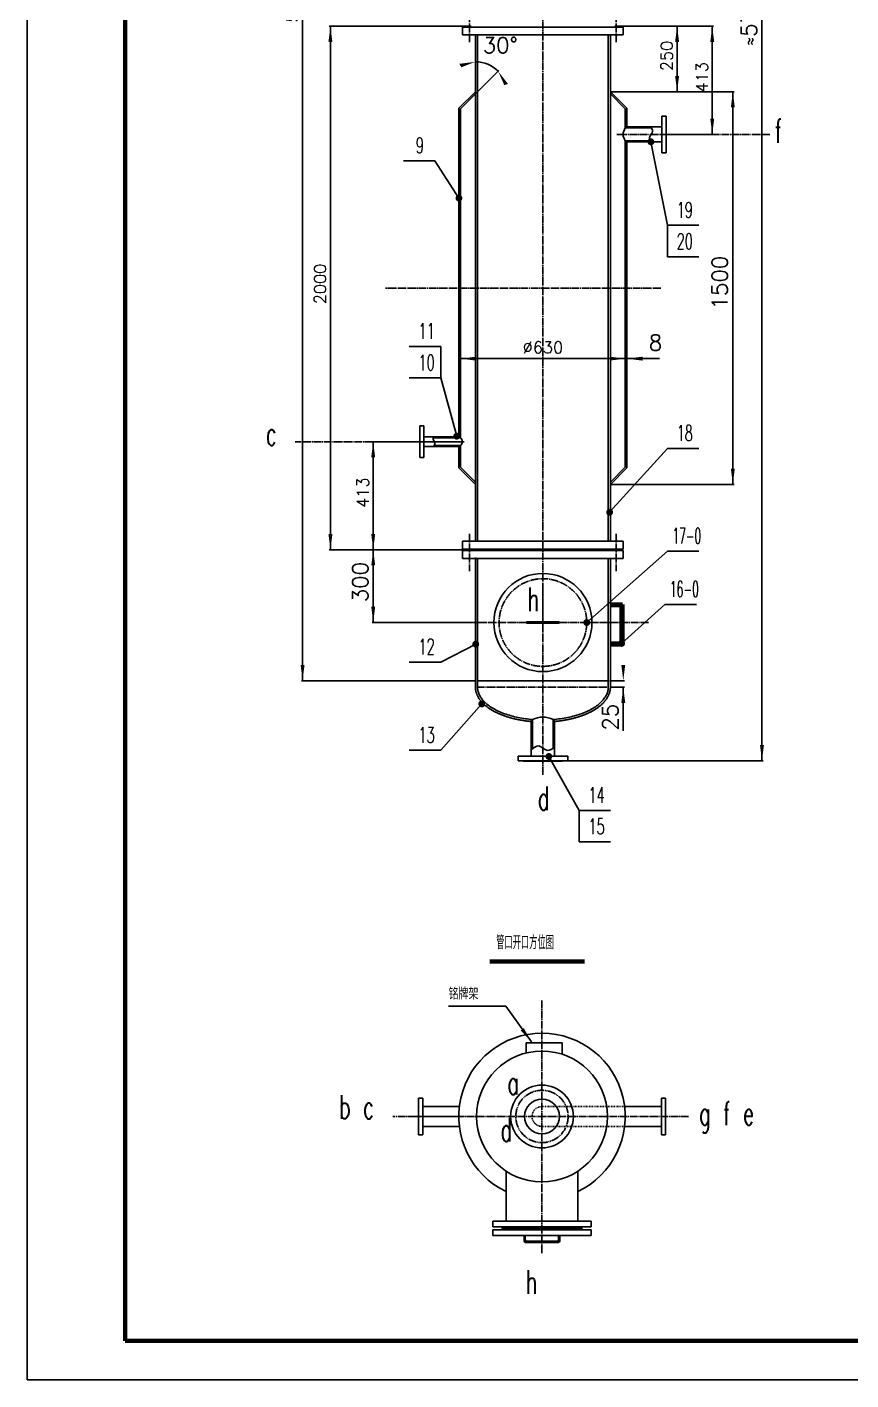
# Model space of a CAD drawing. Header units: millimetres. Extents: x -3150 to 3150, y -4455 to 4455.
# Drawn here: x -3150 to 0, y -4455 to 714 of the extents above; entities that cross this region are included whole.
import ezdxf

# ---------------------------------------------------------------- set-up
doc = ezdxf.new("R2010")
doc.units = ezdxf.units.MM
for name, pattern in [('EB_DASH', [6, 3, -3]), ('EB_DASHDOT', [39, 30, -3, 3, -3]), ('EB_DASHDOTDOT', [45, 30, -3, 3, -3, 3, -3])]:
    doc.linetypes.add(name, pattern=pattern)
for name, color, linetype, lineweight in [('CAXAEB0', 7, 'Continuous', 70), ('CAXA中心线层', 1, 'EB_DASHDOT', 25), ('CAXA尺寸线层', 3, 'Continuous', 25), ('CAXA粗实线层', 7, 'Continuous', 70), ('CAXA细实线层', 7, 'Continuous', 25), ('CAXA虚线层', 6, 'EB_DASH', 25)]:
    doc.layers.add(name, color=color, linetype=linetype, lineweight=lineweight)
doc.styles.add('113', font='txt', dxfattribs={"width": 0.5, "bigfont": 'gbcbig.shx'})
doc.styles.add('PDJCAD', font='txt', dxfattribs={"width": 0.6, "bigfont": 'gbcbig.shx'})
doc.styles.get("Standard").update_dxf_attribs({"font": 'txt', "bigfont": 'gbcbig.shx'})
doc.styles.add('标准', font='txt', dxfattribs={"width": 0.6, "bigfont": 'gbcbig.shx'})
doc.dimstyles.new('1：20', dxfattribs={"dimscale": 300, "dimtxt": 0.2, "dimasz": 0.2, "dimexe": 0.015, "dimexo": 0.015, "dimgap": 0.03, "dimtad": 1, "dimdec": 0, "dimdsep": 46, "dimtxsty": 'Standard', "dimcen": 0, "dimclrd": 4, "dimclre": 4, "dimclrt": 6, "dimazin": 2, "dimtfac": 1, "dimtdec": 3, "dimtmove": 0, "dimatfit": 3, "dimfxl": 0, "dimtolj": 1, "dimtzin": 0, "dimarcsym": 0})

# ---------------------------------------------------------------- blocks, each defined once
blk = doc.blocks.new('*CAXBLOCK59')
at = {"layer": 'CAXA尺寸线层', "linetype": 'Continuous', "lineweight": 25}
for points in [[(-1492.8, -553.2), (-1432.8, -560.7), (-1432.8, -545.7)], [(-862.8, -553.2), (-922.8, -560.7), (-922.8, -545.7)]]:
    blk.add_hatch(color=4, dxfattribs=at).paths.add_polyline_path(points, flags=0)
at = {"layer": 'CAXA尺寸线层', "color": 4, "linetype": 'Continuous', "lineweight": 25}
for p, q in [((-1492.8, -288), (-1492.8, -557.7)), ((-862.8, -288), (-862.8, -557.7)), ((-1492.8, -553.2), (-862.8, -553.2))]:
    blk.add_line(p, q, dxfattribs=at)
at = {"layer": 'CAXA尺寸线层', "color": 6, "linetype": 'Continuous', "lineweight": 25, "insert": (-1254.9, -487.7), "char_height": 45, "attachment_point": 1}
blk.add_mtext('{%%C}630', dxfattribs=at)
blk = doc.blocks.new('*CAXBLOCK610')
at = {"layer": 'CAXA尺寸线层', "linetype": 'Continuous', "lineweight": 25}
for points in [[(-1990.1, 716.5), (-1997.6, 656.5), (-1982.6, 656.5)], [(-1990.1, -1283.5), (-1997.6, -1223.5), (-1982.6, -1223.5)]]:
    blk.add_hatch(color=4, dxfattribs=at).paths.add_polyline_path(points, flags=0)
at = {"layer": 'CAXA尺寸线层', "color": 4, "linetype": 'Continuous', "lineweight": 25}
for p, q in [((-1452.3, 716.5), (-1994.6, 716.5)), ((-1990.1, 716.5), (-1990.1, -1283.5)), ((-1182.3, -1283.5), (-1994.6, -1283.5))]:
    blk.add_line(p, q, dxfattribs=at)
at = {"layer": 'CAXA尺寸线层', "color": 6, "linetype": 'Continuous', "lineweight": 25, "insert": (-2052.2, -345.2), "char_height": 45, "attachment_point": 1, "rotation": 90}
blk.add_mtext('2000', dxfattribs=at)
blk = doc.blocks.new('*CAXBLOCK711')
at = {"layer": 'CAXA尺寸线层', "linetype": 'Continuous', "lineweight": 25}
for points in [[(-2096.6, 3316.5), (-2089.1, 3256.5), (-2104.1, 3256.5)], [(-2096.6, -1783.5), (-2089.1, -1723.5), (-2104.1, -1723.5)]]:
    blk.add_hatch(color=4, dxfattribs=at).paths.add_polyline_path(points, flags=0)
at = {"layer": 'CAXA尺寸线层', "color": 4, "linetype": 'Continuous', "lineweight": 25}
for p, q in [((-1432.3, 3316.5), (-2101.1, 3316.5)), ((-2096.6, -1783.5), (-2096.6, 3316.5)), ((-1432.3, -1783.5), (-2101.1, -1783.5))]:
    blk.add_line(p, q, dxfattribs=at)
at = {"layer": 'CAXA尺寸线层', "color": 6, "linetype": 'Continuous', "lineweight": 25, "insert": (-2158.7, 730.9), "char_height": 45, "attachment_point": 1, "rotation": 90}
blk.add_mtext('5100', dxfattribs=at)
blk = doc.blocks.new('*CAXBLOCK812')
at = {"layer": 'CAXA尺寸线层', "linetype": 'Continuous', "lineweight": 25}
for points in [[(-1826.5, -870.5), (-1834, -930.5), (-1819, -930.5)], [(-1826.5, -1283.5), (-1834, -1223.5), (-1819, -1223.5)]]:
    blk.add_hatch(color=4, dxfattribs=at).paths.add_polyline_path(points, flags=0)
at = {"layer": 'CAXA尺寸线层', "color": 4, "linetype": 'Continuous', "lineweight": 25}
for p, q in [((-1483, -870.5), (-1831, -870.5)), ((-1826.5, -870.5), (-1826.5, -1283.5)), ((-1452.3, -1283.5), (-1831, -1283.5))]:
    blk.add_line(p, q, dxfattribs=at)
at = {"layer": 'CAXA尺寸线层', "color": 6, "linetype": 'Continuous', "lineweight": 25, "insert": (-1888.6, -1123.2), "char_height": 45, "attachment_point": 1, "rotation": 90}
blk.add_mtext('413', dxfattribs=at)
blk = doc.blocks.new('*CAXBLOCK913')
at = {"layer": 'CAXA尺寸线层', "linetype": 'Continuous', "lineweight": 25}
for points in [[(-530.3, 716.5), (-537.8, 656.5), (-522.8, 656.5)], [(-530.3, 303.5), (-537.8, 363.5), (-522.8, 363.5)]]:
    blk.add_hatch(color=4, dxfattribs=at).paths.add_polyline_path(points, flags=0)
at = {"layer": 'CAXA尺寸线层', "color": 4, "linetype": 'Continuous', "lineweight": 25}
for p, q in [((-903.3, 716.5), (-525.8, 716.5)), ((-530.3, 716.5), (-530.3, 303.5)), ((-702.3, 303.5), (-525.8, 303.5))]:
    blk.add_line(p, q, dxfattribs=at)
at = {"layer": 'CAXA尺寸线层', "color": 6, "linetype": 'Continuous', "lineweight": 25, "insert": (-592.4, 463.8), "char_height": 45, "attachment_point": 1, "rotation": 90}
blk.add_mtext('413', dxfattribs=at)
blk = doc.blocks.new('*CAXBLOCK1014')
at = {"layer": 'CAXA尺寸线层', "linetype": 'Continuous', "lineweight": 25}
for points in [[(-664.7, 716.5), (-657.2, 656.5), (-672.2, 656.5)], [(-664.7, 466.5), (-657.2, 526.5), (-672.2, 526.5)]]:
    blk.add_hatch(color=4, dxfattribs=at).paths.add_polyline_path(points, flags=0)
at = {"layer": 'CAXA尺寸线层', "color": 4, "linetype": 'Continuous', "lineweight": 25}
for p, q in [((-903.3, 716.5), (-660.2, 716.5)), ((-664.7, 466.5), (-664.7, 716.5)), ((-915.3, 466.5), (-660.2, 466.5))]:
    blk.add_line(p, q, dxfattribs=at)
at = {"layer": 'CAXA尺寸线层', "color": 6, "linetype": 'Continuous', "lineweight": 25, "insert": (-726.8, 545.3), "char_height": 45, "attachment_point": 1, "rotation": 90}
blk.add_mtext('250', dxfattribs=at)
blk = doc.blocks.new('*CAXBLOCK1317')
at = {"layer": 'CAXA尺寸线层', "linetype": 'Continuous', "lineweight": 25}
blk.add_hatch(color=4, dxfattribs=at).paths.add_polyline_path([(-1221.9, -3163.8), (-1250.8, -3110.7), (-1263, -3119.4)], flags=0)
at = {"layer": 'CAXA尺寸线层', "color": 4, "linetype": 'Continuous', "lineweight": 25}
for p, q in [((-1320, -3027.3), (-1538.9, -3027.3)), ((-1221.9, -3163.8), (-1320, -3027.3))]:
    blk.add_line(p, q, dxfattribs=at)
at = {"layer": 'CAXA尺寸线层', "color": 6, "linetype": 'Continuous', "lineweight": 25, "insert": (-1538.9, -2956.6), "char_height": 45, "attachment_point": 1}
blk.add_mtext('铭牌架', dxfattribs=at)
blk = doc.blocks.new('*CAXBLOCK1418')
at = {"layer": 'CAXA尺寸线层'}
for points in [[(-340.2, 3620.1), (-332.7, 3560.1), (-347.7, 3560.1)], [(-340.2, -2089.5), (-332.7, -2029.5), (-347.7, -2029.5)]]:
    blk.add_hatch(color=4, dxfattribs=at).paths.add_polyline_path(points, flags=0)
at = {"layer": 'CAXA尺寸线层', "color": 4}
for p, q in [((-1173.3, 3620.1), (-335.7, 3620.1)), ((-340.2, -2089.5), (-340.2, 3620.1)), ((-1173.3, -2089.5), (-335.7, -2089.5))]:
    blk.add_line(p, q, dxfattribs=at)
at = {"layer": 'CAXA尺寸线层', "color": 6, "insert": (-420, 641.9), "char_height": 60, "attachment_point": 1, "rotation": 90}
blk.add_mtext('≈5716', dxfattribs=at)
blk = doc.blocks.new('*CAXBLOCK1519')
at = {"layer": 'CAXA尺寸线层'}
for points in [[(-1826.5, -1283.5), (-1834, -1343.5), (-1819, -1343.5)], [(-1826.5, -1561.4), (-1834, -1501.4), (-1819, -1501.4)]]:
    blk.add_hatch(color=4, dxfattribs=at).paths.add_polyline_path(points, flags=0)
at = {"layer": 'CAXA尺寸线层', "color": 4}
for p, q in [((-1452.3, -1283.5), (-1831, -1283.5)), ((-1826.5, -1283.5), (-1826.5, -1561.4)), ((-1392.5, -1561.4), (-1831, -1561.4))]:
    blk.add_line(p, q, dxfattribs=at)
at = {"layer": 'CAXA尺寸线层', "color": 6, "insert": (-1906.3, -1484.1), "char_height": 60, "attachment_point": 1, "rotation": 90}
blk.add_mtext('300', dxfattribs=at)
blk = doc.blocks.new('*CAXBLOCK1620')
at = {"layer": 'CAXA尺寸线层'}
for points in [[(-870.5, -1783.5), (-878, -1723.5), (-863, -1723.5)], [(-870.5, -1808.5), (-878, -1868.5), (-863, -1868.5)]]:
    blk.add_hatch(color=4, dxfattribs=at).paths.add_polyline_path(points, flags=0)
at = {"layer": 'CAXA尺寸线层', "color": 4}
for p, q in [((-923.3, -1783.5), (-866, -1783.5)), ((-920.3, -1808.5), (-866, -1808.5)), ((-870.5, -1808.5), (-870.5, -1974.6))]:
    blk.add_line(p, q, dxfattribs=at)
at = {"layer": 'CAXA尺寸线层', "color": 6, "insert": (-950.3, -1974.6), "char_height": 60, "attachment_point": 1, "rotation": 90}
blk.add_mtext('25', dxfattribs=at)
blk = doc.blocks.new('*CAXBLOCK1822')
at = {"layer": 'CAXA尺寸线层'}
for points in [[(-451.6, 466.5), (-459.1, 406.5), (-444.1, 406.5)], [(-451.6, -1033.5), (-459.1, -973.5), (-444.1, -973.5)]]:
    blk.add_hatch(color=4, dxfattribs=at).paths.add_polyline_path(points, flags=0)
at = {"layer": 'CAXA尺寸线层', "color": 4}
for p, q in [((-915.3, 466.5), (-447.1, 466.5)), ((-451.6, 466.5), (-451.6, -1033.5)), ((-915.3, -1033.5), (-447.1, -1033.5))]:
    blk.add_line(p, q, dxfattribs=at)
at = {"layer": 'CAXA尺寸线层', "color": 6, "insert": (-531.4, -365.7), "char_height": 60, "attachment_point": 1, "rotation": 90}
blk.add_mtext('1500', dxfattribs=at)
blk = doc.blocks.new('CAXBLOCK31', base_point=(-1711.3, 202.9))
at = {"layer": 'CAXAEB0', "linetype": 'Continuous', "lineweight": 25}
blk.add_hatch(color=0, dxfattribs=at).paths.add_polyline_path([(-1485.7, 60), (-1485.8, 62.1), (-1486.3, 64.1), (-1487.1, 66), (-1488.2, 67.8), (-1489.5, 69.3), (-1491.1, 70.7), (-1492.8, 71.7), (-1494.7, 72.5), (-1496.7, 73), (-1498.8, 73.2), (-1500.9, 73), (-1502.9, 72.5), (-1504.8, 71.7), (-1506.5, 70.7), (-1508.1, 69.3), (-1509.4, 67.8), (-1510.5, 66), (-1511.3, 64.1), (-1511.8, 62.1), (-1511.9, 60), (-1511.8, 58), (-1511.3, 56), (-1510.5, 54.1), (-1509.4, 52.3), (-1508.1, 50.8), (-1506.5, 49.4), (-1504.8, 48.4), (-1502.9, 47.6), (-1500.9, 47.1), (-1498.8, 46.9), (-1496.7, 47.1), (-1494.7, 47.6), (-1492.8, 48.4), (-1491.1, 49.4), (-1489.5, 50.8), (-1488.2, 52.3), (-1487.1, 54.1), (-1486.3, 56), (-1485.8, 58)], flags=0)
at = {"layer": 'CAXAEB0', "color": 0, "linetype": 'Continuous', "lineweight": 25}
for p, q in [((-1591.3, 202.9), (-1711.3, 202.9)), ((-1498.8, 60), (-1591.3, 202.9))]:
    blk.add_line(p, q, dxfattribs=at)
at = {"layer": 'CAXAEB0', "color": 0, "linetype": 'Continuous', "lineweight": 25, "insert": (-1663.7, 291.5), "char_height": 60, "attachment_point": 1, "style": 'PDJCAD'}
blk.add_mtext('9', dxfattribs=at)
blk = doc.blocks.new('CAXBLOCK30', base_point=(-1498.8, 60))
at = {"layer": 'CAXAEB0', "color": 0, "linetype": 'ByBlock', "lineweight": -2}
blk.add_blockref('CAXBLOCK31', (-1711.3, 202.9), dxfattribs=at)
blk = doc.blocks.new('CAXBLOCK33', base_point=(-1688.5, -626.7))
at = {"layer": 'CAXAEB0', "linetype": 'Continuous', "lineweight": 25}
blk.add_hatch(color=0, dxfattribs=at).paths.add_polyline_path([(-1494.1, -849.6), (-1494.3, -847.6), (-1494.8, -845.6), (-1495.5, -843.7), (-1496.6, -841.9), (-1498, -840.4), (-1499.5, -839), (-1501.3, -837.9), (-1503.2, -837.2), (-1505.2, -836.7), (-1507.2, -836.5), (-1509.3, -836.7), (-1511.3, -837.2), (-1513.2, -837.9), (-1514.9, -839), (-1516.5, -840.4), (-1517.9, -841.9), (-1518.9, -843.7), (-1519.7, -845.6), (-1520.2, -847.6), (-1520.4, -849.6), (-1520.2, -851.7), (-1519.7, -853.7), (-1518.9, -855.6), (-1517.9, -857.4), (-1516.5, -858.9), (-1514.9, -860.3), (-1513.2, -861.3), (-1511.3, -862.1), (-1509.3, -862.6), (-1507.2, -862.8), (-1505.2, -862.6), (-1503.2, -862.1), (-1501.3, -861.3), (-1499.5, -860.3), (-1498, -858.9), (-1496.6, -857.4), (-1495.5, -855.6), (-1494.8, -853.7), (-1494.3, -851.7)], flags=0)
at = {"layer": 'CAXAEB0', "color": 0, "linetype": 'Continuous', "lineweight": 25}
for p, q in [((-1568.5, -626.7), (-1688.5, -626.7)), ((-1507.2, -849.6), (-1568.5, -626.7))]:
    blk.add_line(p, q, dxfattribs=at)
at = {"layer": 'CAXAEB0', "color": 0, "linetype": 'Continuous', "lineweight": 25, "insert": (-1653.2, -538.1), "char_height": 60, "attachment_point": 1, "style": 'PDJCAD'}
blk.add_mtext('10', dxfattribs=at)
blk = doc.blocks.new('CAXBLOCK34', base_point=(-1688.5, -506.7))
at = {"layer": 'CAXAEB0', "color": 0, "linetype": 'Continuous', "lineweight": 25}
for p, q in [((-1568.5, -506.7), (-1688.5, -506.7)), ((-1568.5, -626.7), (-1568.5, -506.7))]:
    blk.add_line(p, q, dxfattribs=at)
at = {"layer": 'CAXAEB0', "color": 0, "linetype": 'Continuous', "lineweight": 25, "insert": (-1653.2, -418.1), "char_height": 60, "attachment_point": 1, "style": 'PDJCAD'}
blk.add_mtext('11', dxfattribs=at)
blk = doc.blocks.new('CAXBLOCK32', base_point=(-1507.2, -849.6))
at = {"layer": 'CAXAEB0', "color": 0, "linetype": 'ByBlock', "lineweight": -2}
for name, p in [('CAXBLOCK34', (-1688.5, -506.7)), ('CAXBLOCK33', (-1688.5, -626.7))]:
    blk.add_blockref(name, p, dxfattribs=at)
blk = doc.blocks.new('CAXBLOCK36', base_point=(-1688.5, -1712.6))
at = {"layer": 'CAXAEB0', "linetype": 'Continuous', "lineweight": 25}
blk.add_hatch(color=0, dxfattribs=at).paths.add_polyline_path([(-1421.4, -1644.1), (-1421.5, -1642), (-1422, -1640), (-1422.8, -1638.1), (-1423.9, -1636.4), (-1425.2, -1634.8), (-1426.8, -1633.5), (-1428.5, -1632.4), (-1430.4, -1631.6), (-1432.4, -1631.1), (-1434.5, -1631), (-1436.5, -1631.1), (-1438.5, -1631.6), (-1440.5, -1632.4), (-1442.2, -1633.5), (-1443.8, -1634.8), (-1445.1, -1636.4), (-1446.2, -1638.1), (-1447, -1640), (-1447.5, -1642), (-1447.6, -1644.1), (-1447.5, -1646.2), (-1447, -1648.2), (-1446.2, -1650.1), (-1445.1, -1651.8), (-1443.8, -1653.4), (-1442.2, -1654.7), (-1440.5, -1655.8), (-1438.5, -1656.6), (-1436.5, -1657.1), (-1434.5, -1657.2), (-1432.4, -1657.1), (-1430.4, -1656.6), (-1428.5, -1655.8), (-1426.8, -1654.7), (-1425.2, -1653.4), (-1423.9, -1651.8), (-1422.8, -1650.1), (-1422, -1648.2), (-1421.5, -1646.2)], flags=0)
at = {"layer": 'CAXAEB0', "color": 0, "linetype": 'Continuous', "lineweight": 25}
for p, q in [((-1434.5, -1644.1), (-1568.5, -1712.6)), ((-1568.5, -1712.6), (-1688.5, -1712.6))]:
    blk.add_line(p, q, dxfattribs=at)
at = {"layer": 'CAXAEB0', "color": 0, "linetype": 'Continuous', "lineweight": 25, "insert": (-1653.2, -1624), "char_height": 60, "attachment_point": 1, "style": 'PDJCAD'}
blk.add_mtext('12', dxfattribs=at)
blk = doc.blocks.new('CAXBLOCK35', base_point=(-1434.5, -1644.1))
at = {"layer": 'CAXAEB0', "color": 0, "linetype": 'ByBlock', "lineweight": -2}
blk.add_blockref('CAXBLOCK36', (-1688.5, -1712.6), dxfattribs=at)
blk = doc.blocks.new('CAXBLOCK38', base_point=(-1688.5, -2049.4))
at = {"layer": 'CAXAEB0', "linetype": 'Continuous', "lineweight": 25}
blk.add_hatch(color=0, dxfattribs=at).paths.add_polyline_path([(-1398.6, -1872.4), (-1398.7, -1870.4), (-1399.2, -1868.4), (-1400, -1866.5), (-1401.1, -1864.7), (-1402.4, -1863.1), (-1404, -1861.8), (-1405.7, -1860.7), (-1407.6, -1859.9), (-1409.6, -1859.4), (-1411.7, -1859.3), (-1413.7, -1859.4), (-1415.7, -1859.9), (-1417.6, -1860.7), (-1419.4, -1861.8), (-1421, -1863.1), (-1422.3, -1864.7), (-1423.4, -1866.5), (-1424.2, -1868.4), (-1424.6, -1870.4), (-1424.8, -1872.4), (-1424.6, -1874.5), (-1424.2, -1876.5), (-1423.4, -1878.4), (-1422.3, -1880.1), (-1421, -1881.7), (-1419.4, -1883), (-1417.6, -1884.1), (-1415.7, -1884.9), (-1413.7, -1885.4), (-1411.7, -1885.5), (-1409.6, -1885.4), (-1407.6, -1884.9), (-1405.7, -1884.1), (-1404, -1883), (-1402.4, -1881.7), (-1401.1, -1880.1), (-1400, -1878.4), (-1399.2, -1876.5), (-1398.7, -1874.5)], flags=0)
at = {"layer": 'CAXAEB0', "color": 0, "linetype": 'Continuous', "lineweight": 25}
for p, q in [((-1411.7, -1872.4), (-1568.5, -2049.4)), ((-1568.5, -2049.4), (-1688.5, -2049.4))]:
    blk.add_line(p, q, dxfattribs=at)
at = {"layer": 'CAXAEB0', "color": 0, "linetype": 'Continuous', "lineweight": 25, "insert": (-1653.2, -1960.7), "char_height": 60, "attachment_point": 1, "style": 'PDJCAD'}
blk.add_mtext('13', dxfattribs=at)
blk = doc.blocks.new('CAXBLOCK37', base_point=(-1411.7, -1872.4))
at = {"layer": 'CAXAEB0', "color": 0, "linetype": 'ByBlock', "lineweight": -2}
blk.add_blockref('CAXBLOCK38', (-1688.5, -2049.4), dxfattribs=at)
blk = doc.blocks.new('CAXBLOCK40', base_point=(-581.6, -896))
at = {"layer": 'CAXAEB0', "linetype": 'Continuous', "lineweight": 25}
blk.add_hatch(color=0, dxfattribs=at).paths.add_polyline_path([(-909.5, -1140), (-909.7, -1138), (-910.2, -1136), (-911, -1134.1), (-912, -1132.3), (-913.4, -1130.8), (-914.9, -1129.4), (-916.7, -1128.3), (-918.6, -1127.6), (-920.6, -1127.1), (-922.7, -1126.9), (-924.7, -1127.1), (-926.7, -1127.6), (-928.6, -1128.3), (-930.4, -1129.4), (-931.9, -1130.8), (-933.3, -1132.3), (-934.3, -1134.1), (-935.1, -1136), (-935.6, -1138), (-935.8, -1140), (-935.6, -1142.1), (-935.1, -1144.1), (-934.3, -1146), (-933.3, -1147.8), (-931.9, -1149.3), (-930.4, -1150.7), (-928.6, -1151.7), (-926.7, -1152.5), (-924.7, -1153), (-922.7, -1153.2), (-920.6, -1153), (-918.6, -1152.5), (-916.7, -1151.7), (-914.9, -1150.7), (-913.4, -1149.3), (-912, -1147.8), (-911, -1146), (-910.2, -1144.1), (-909.7, -1142.1)], flags=0)
at = {"layer": 'CAXAEB0', "color": 0, "linetype": 'Continuous', "lineweight": 25}
for p, q in [((-922.7, -1140), (-701.6, -896)), ((-701.6, -896), (-581.6, -896))]:
    blk.add_line(p, q, dxfattribs=at)
at = {"layer": 'CAXAEB0', "color": 0, "linetype": 'Continuous', "lineweight": 25, "insert": (-666.3, -807.3), "char_height": 60, "attachment_point": 1, "style": 'PDJCAD'}
blk.add_mtext('18', dxfattribs=at)
blk = doc.blocks.new('CAXBLOCK39', base_point=(-922.7, -1140))
at = {"layer": 'CAXAEB0', "color": 0, "linetype": 'ByBlock', "lineweight": -2}
blk.add_blockref('CAXBLOCK40', (-581.6, -896), dxfattribs=at)
blk = doc.blocks.new('CAXBLOCK42', base_point=(-581.6, -43.9))
at = {"layer": 'CAXAEB0', "linetype": 'Continuous', "lineweight": 25}
blk.add_hatch(color=0, dxfattribs=at).paths.add_polyline_path([(-751.7, 275), (-751.8, 277.1), (-752.3, 279.1), (-753.1, 281), (-754.2, 282.8), (-755.5, 284.3), (-757.1, 285.7), (-758.8, 286.7), (-760.7, 287.5), (-762.7, 288), (-764.8, 288.2), (-766.8, 288), (-768.8, 287.5), (-770.7, 286.7), (-772.5, 285.7), (-774.1, 284.3), (-775.4, 282.8), (-776.5, 281), (-777.3, 279.1), (-777.8, 277.1), (-777.9, 275), (-777.8, 273), (-777.3, 271), (-776.5, 269.1), (-775.4, 267.3), (-774.1, 265.8), (-772.5, 264.4), (-770.7, 263.4), (-768.8, 262.6), (-766.8, 262.1), (-764.8, 261.9), (-762.7, 262.1), (-760.7, 262.6), (-758.8, 263.4), (-757.1, 264.4), (-755.5, 265.8), (-754.2, 267.3), (-753.1, 269.1), (-752.3, 271), (-751.8, 273)], flags=0)
at = {"layer": 'CAXAEB0', "color": 0, "linetype": 'Continuous', "lineweight": 25}
for p, q in [((-764.8, 275), (-701.6, -43.9)), ((-701.6, -43.9), (-581.6, -43.9))]:
    blk.add_line(p, q, dxfattribs=at)
at = {"layer": 'CAXAEB0', "color": 0, "linetype": 'Continuous', "lineweight": 25, "insert": (-666.3, 44.7), "char_height": 60, "attachment_point": 1, "style": 'PDJCAD'}
blk.add_mtext('19', dxfattribs=at)
blk = doc.blocks.new('CAXBLOCK43', base_point=(-581.6, -163.9))
at = {"layer": 'CAXAEB0', "color": 0, "linetype": 'Continuous', "lineweight": 25}
for p, q in [((-701.6, -43.9), (-701.6, -163.9)), ((-701.6, -163.9), (-581.6, -163.9))]:
    blk.add_line(p, q, dxfattribs=at)
at = {"layer": 'CAXAEB0', "color": 0, "linetype": 'Continuous', "lineweight": 25, "insert": (-666.3, -75.3), "char_height": 60, "attachment_point": 1, "style": 'PDJCAD'}
blk.add_mtext('20', dxfattribs=at)
blk = doc.blocks.new('CAXBLOCK41', base_point=(-764.8, 275))
at = {"layer": 'CAXAEB0', "color": 0, "linetype": 'ByBlock', "lineweight": -2}
for name, p in [('CAXBLOCK42', (-581.6, -43.9)), ('CAXBLOCK43', (-581.6, -163.9))]:
    blk.add_blockref(name, p, dxfattribs=at)
blk = doc.blocks.new('CAXBLOCK45', base_point=(-581.6, -1288.8))
at = {"layer": 'CAXAEB0', "linetype": 'Continuous', "lineweight": 25}
blk.add_hatch(color=0, dxfattribs=at).paths.add_polyline_path([(-997.2, -1561.4), (-997.3, -1559.3), (-997.8, -1557.3), (-998.6, -1555.4), (-999.7, -1553.6), (-1001, -1552.1), (-1002.6, -1550.7), (-1004.3, -1549.7), (-1006.2, -1548.9), (-1008.2, -1548.4), (-1010.3, -1548.2), (-1012.4, -1548.4), (-1014.4, -1548.9), (-1016.3, -1549.7), (-1018, -1550.7), (-1019.6, -1552.1), (-1020.9, -1553.6), (-1022, -1555.4), (-1022.8, -1557.3), (-1023.3, -1559.3), (-1023.4, -1561.4), (-1023.3, -1563.4), (-1022.8, -1565.4), (-1022, -1567.3), (-1020.9, -1569.1), (-1019.6, -1570.6), (-1018, -1572), (-1016.3, -1573), (-1014.4, -1573.8), (-1012.4, -1574.3), (-1010.3, -1574.5), (-1008.2, -1574.3), (-1006.2, -1573.8), (-1004.3, -1573), (-1002.6, -1572), (-1001, -1570.6), (-999.7, -1569.1), (-998.6, -1567.3), (-997.8, -1565.4), (-997.3, -1563.4)], flags=0)
at = {"layer": 'CAXAEB0', "color": 0, "linetype": 'Continuous', "lineweight": 25}
for p, q in [((-1010.3, -1561.4), (-701.6, -1288.8)), ((-701.6, -1288.8), (-581.6, -1288.8))]:
    blk.add_line(p, q, dxfattribs=at)
at = {"layer": 'CAXAEB0', "color": 0, "linetype": 'Continuous', "lineweight": 25, "insert": (-682.7, -1200.1), "char_height": 60, "attachment_point": 1, "style": '113'}
blk.add_mtext('17-0', dxfattribs=at)
blk = doc.blocks.new('CAXBLOCK44', base_point=(-1010.3, -1561.4))
at = {"layer": 'CAXAEB0', "color": 0, "linetype": 'ByBlock', "lineweight": -2}
blk.add_blockref('CAXBLOCK45', (-581.6, -1288.8), dxfattribs=at)
blk = doc.blocks.new('CAXBLOCK47', base_point=(-918.7, -2279.1))
at = {"layer": 'CAXAEB0', "linetype": 'Continuous', "lineweight": 25}
blk.add_hatch(color=0, dxfattribs=at).paths.add_polyline_path([(-1141.9, -2073.1), (-1142.1, -2071.1), (-1142.6, -2069), (-1143.4, -2067.1), (-1144.5, -2065.4), (-1145.8, -2063.8), (-1147.4, -2062.5), (-1149.1, -2061.4), (-1151, -2060.6), (-1153, -2060.1), (-1155.1, -2060), (-1157.1, -2060.1), (-1159.1, -2060.6), (-1161, -2061.4), (-1162.8, -2062.5), (-1164.4, -2063.8), (-1165.7, -2065.4), (-1166.8, -2067.1), (-1167.6, -2069), (-1168, -2071.1), (-1168.2, -2073.1), (-1168, -2075.2), (-1167.6, -2077.2), (-1166.8, -2079.1), (-1165.7, -2080.8), (-1164.4, -2082.4), (-1162.8, -2083.7), (-1161, -2084.8), (-1159.1, -2085.6), (-1157.1, -2086.1), (-1155.1, -2086.2), (-1153, -2086.1), (-1151, -2085.6), (-1149.1, -2084.8), (-1147.4, -2083.7), (-1145.8, -2082.4), (-1144.5, -2080.8), (-1143.4, -2079.1), (-1142.6, -2077.2), (-1142.1, -2075.2)], flags=0)
at = {"layer": 'CAXAEB0', "color": 0, "linetype": 'Continuous', "lineweight": 25}
for p, q in [((-1155.1, -2073.1), (-1038.7, -2279.1)), ((-1038.7, -2279.1), (-918.7, -2279.1))]:
    blk.add_line(p, q, dxfattribs=at)
at = {"layer": 'CAXAEB0', "color": 0, "linetype": 'Continuous', "lineweight": 25, "insert": (-1003.4, -2190.4), "char_height": 60, "attachment_point": 1, "style": 'PDJCAD'}
blk.add_mtext('14', dxfattribs=at)
blk = doc.blocks.new('CAXBLOCK48', base_point=(-918.7, -2399.1))
at = {"layer": 'CAXAEB0', "color": 0, "linetype": 'Continuous', "lineweight": 25}
for p, q in [((-1038.7, -2279.1), (-1038.7, -2399.1)), ((-1038.7, -2399.1), (-918.7, -2399.1))]:
    blk.add_line(p, q, dxfattribs=at)
at = {"layer": 'CAXAEB0', "color": 0, "linetype": 'Continuous', "lineweight": 25, "insert": (-1003.4, -2310.4), "char_height": 60, "attachment_point": 1, "style": 'PDJCAD'}
blk.add_mtext('15', dxfattribs=at)
blk = doc.blocks.new('CAXBLOCK46', base_point=(-1155.1, -2073.1))
at = {"layer": 'CAXAEB0', "color": 0, "linetype": 'ByBlock', "lineweight": -2}
for name, p in [('CAXBLOCK47', (-918.7, -2279.1)), ('CAXBLOCK48', (-918.7, -2399.1))]:
    blk.add_blockref(name, p, dxfattribs=at)
blk = doc.blocks.new('CAXBLOCK54', base_point=(-591.1, -1492.3))
at = {"layer": 'CAXAEB0', "linetype": 'Continuous', "lineweight": 25}
blk.add_hatch(color=0, dxfattribs=at).paths.add_polyline_path([(-863.8, -1641.2), (-863.9, -1639.1), (-864.4, -1637.1), (-865.2, -1635.2), (-866.3, -1633.5), (-867.6, -1631.9), (-869.2, -1630.6), (-870.9, -1629.5), (-872.8, -1628.7), (-874.8, -1628.2), (-876.9, -1628.1), (-878.9, -1628.2), (-880.9, -1628.7), (-882.8, -1629.5), (-884.6, -1630.6), (-886.2, -1631.9), (-887.5, -1633.5), (-888.6, -1635.2), (-889.4, -1637.1), (-889.8, -1639.1), (-890, -1641.2), (-889.8, -1643.2), (-889.4, -1645.3), (-888.6, -1647.2), (-887.5, -1648.9), (-886.2, -1650.5), (-884.6, -1651.8), (-882.8, -1652.9), (-880.9, -1653.7), (-878.9, -1654.2), (-876.9, -1654.3), (-874.8, -1654.2), (-872.8, -1653.7), (-870.9, -1652.9), (-869.2, -1651.8), (-867.6, -1650.5), (-866.3, -1648.9), (-865.2, -1647.2), (-864.4, -1645.3), (-863.9, -1643.2)], flags=0)
at = {"layer": 'CAXAEB0', "color": 0, "linetype": 'Continuous', "lineweight": 25}
for p, q in [((-876.9, -1641.2), (-711.1, -1492.3)), ((-711.1, -1492.3), (-591.1, -1492.3))]:
    blk.add_line(p, q, dxfattribs=at)
at = {"layer": 'CAXAEB0', "color": 0, "linetype": 'Continuous', "lineweight": 25, "insert": (-692.2, -1403.6), "char_height": 60, "attachment_point": 1, "style": '113'}
blk.add_mtext('16-0', dxfattribs=at)
blk = doc.blocks.new('CAXBLOCK53', base_point=(-876.9, -1641.2))
at = {"layer": 'CAXAEB0', "color": 0, "linetype": 'ByBlock', "lineweight": -2}
blk.add_blockref('CAXBLOCK54', (-591.1, -1492.3), dxfattribs=at)
blk = doc.blocks.new('*CAXBLOCK6165')
at = {"layer": 'CAXA尺寸线层', "linetype": 'Continuous', "lineweight": 25}
for points in [[(-1435.8, 580.8), (-1497, 573.1), (-1489.9, 559.9)], [(-1349, 544.9), (-1311.2, 496.2), (-1325.6, 491.8)]]:
    blk.add_hatch(color=4, dxfattribs=at).paths.add_polyline_path(points, flags=0)
at = {"layer": 'CAXA尺寸线层', "color": 4, "linetype": 'Continuous', "lineweight": 25}
blk.add_line((-1435.8, 458.1), (-1345.8, 548.1), dxfattribs=at)
blk.add_arc((-1435.8, 458.1), 122.8, 45, 90, dxfattribs=at)
at = {"layer": 'CAXA尺寸线层', "color": 6, "linetype": 'Continuous', "lineweight": 25, "insert": (-1407.7, 674.2), "char_height": 60, "attachment_point": 1}
blk.add_mtext('30{%%D}', dxfattribs=at)
blk = doc.blocks.new('*CAXBLOCK6266')
at = {"layer": 'CAXA尺寸线层', "linetype": 'Continuous', "lineweight": 25}
for points in [[(-862.8, -553.2), (-922.8, -560.7), (-922.8, -545.7)], [(-856.8, -553.2), (-796.8, -560.7), (-796.8, -545.7)]]:
    blk.add_hatch(color=4, dxfattribs=at).paths.add_polyline_path(points, flags=0)
at = {"layer": 'CAXA尺寸线层', "color": 4, "linetype": 'Continuous', "lineweight": 25}
for p, q in [((-862.8, -583.2), (-862.8, -548.7)), ((-862.8, -553.2), (-731.5, -553.2)), ((-856.8, -581.6), (-856.8, -548.7))]:
    blk.add_line(p, q, dxfattribs=at)
at = {"layer": 'CAXA尺寸线层', "color": 6, "linetype": 'Continuous', "lineweight": 25, "insert": (-772.7, -462), "char_height": 60, "attachment_point": 1}
blk.add_mtext('8', dxfattribs=at)

msp = doc.modelspace()

# ---------------------------------------------------------------- linework, layer by layer
at = {"layer": 'CAXAEB0'}
for p, q in [((-919.8, -1492.3), (-873.9, -1492.3)), ((-919.8, -1495.5), (-876.9, -1495.5)), ((-876.9, -1495.5), (-876.9, -1641.2)), ((-873.9, -1492.3), (-873.9, -1644.9)), ((-876.9, -1641.2), (-919.8, -1641.2)), ((-873.9, -1644.9), (-919.8, -1644.9)), ((-1380.3, -2855.9), (-1018.5, -2855.9))]:
    msp.add_line(p, q, dxfattribs=at)
at = {"layer": 'CAXA中心线层', "linetype": 'EB_DASHDOT', "lineweight": 25}
for p, q in [((-1177.8, -2142.7), (-1177.8, 3738.5)), ((-1457.8, 655.3), (-1457.8, 797.8)), ((-897.8, 655.3), (-897.8, 797.8)), ((-726.5, -283.5), (-1780.2, -283.5)), ((-1457.8, -1222.2), (-1457.8, -1364.7)), ((-897.8, -1222.2), (-897.8, -1364.7)), ((-1177.8, -1533.5), (-1177.8, -1419.5)), ((-1388, -1561.4), (-773.9, -1561.4)), ((-1237.8, -1566.7), (-1237.8, -1556)), ((-1123.1, -1561.4), (-1112.5, -1561.4)), ((-1117.8, -1566.7), (-1117.8, -1556)), ((-1430.8, -1808.5), (-924.8, -1808.5)), ((-1181.3, -3970.6), (-1181.3, -3006)), ((-1508, -3448.4), (-1751.1, -3448.4)), ((-1664.6, -3448.4), (-618.2, -3448.4))]:
    msp.add_line(p, q, dxfattribs=at)
at = {"layer": 'CAXA粗实线层'}
for p, q in [((-2775, 4305), (-2775, -4305)), ((-2775, -4305), (3000, -4305))]:
    msp.add_line(p, q, dxfattribs=at)
at = {"layer": 'CAXA细实线层'}
for p, q in [((-3150, 4455), (-3150, -4455)), ((-3150, -4455), (3150, -4455))]:
    msp.add_line(p, q, dxfattribs=at)
at = {"layer": 'CAXA细实线层', "linetype": 'Continuous', "lineweight": 25}
for p, q in [((-1485.3, 713.5), (-870.3, 713.5)), ((-1485.3, 713.5), (-1485.3, 683.5)), ((-1485.3, 683.5), (-1177.8, 683.5)), ((-1435.8, -1250.5), (-1435.8, 683.5)), ((-1427.8, -1250.5), (-1427.8, 683.5)), ((-870.3, 683.5), (-1177.8, 683.5)), ((-927.8, -1250.5), (-927.8, 683.5)), ((-919.8, -1250.5), (-919.8, 683.5)), ((-907.8, 713.5), (-915.6, 713.5)), ((-870.3, 713.5), (-870.3, 683.5)), ((-1435.8, 466.5), (-1498.8, 403.5)), ((-919.8, 466.5), (-856.8, 403.5)), ((-1435.8, 458.1), (-1492.8, 401.1)), ((-919.8, 458.1), (-862.8, 401.1)), ((-1498.8, -283.5), (-1498.8, 403.5)), ((-1492.8, -283.5), (-1492.8, 401.1)), ((-1492.8, 401.1), (-1492.8, -283.5)), ((-862.8, 401.1), (-862.8, 337.5)), ((-862.8, 337.5), (-862.8, 401.1)), ((-862.8, 401.1), (-862.8, 337.5)), ((-862.8, 401.1), (-862.8, 337.5)), ((-862.8, 401.1), (-862.8, 328)), ((-856.8, 341.5), (-856.8, 403.5)), ((-856.8, 341.5), (-856.8, 403.5)), ((-856.8, 332), (-856.8, 403.5)), ((-706.8, 373.5), (-722.8, 373.5)), ((-722.8, 373.5), (-722.8, 303.8)), ((-706.8, 303.5), (-706.8, 373.5)), ((-862.8, 332), (-722.8, 332)), ((-862.8, 328), (-763.2, 328)), ((-706.8, 337.5), (-706.8, 303.5)), ((-856.8, 303.5), (-894.7, 303.5)), ((-862.8, 279), (-767.2, 279)), ((-862.8, -283.5), (-862.8, 279)), ((-862.8, 275), (-722.8, 275)), ((-856.8, -283.5), (-856.8, 275)), ((-722.8, 233.5), (-722.8, 303.3)), ((-706.8, 269.5), (-706.8, 303.5)), ((-706.8, 303.5), (-706.8, 233.5)), ((-706.8, 303.5), (-706.8, 233.5)), ((-706.8, 233.5), (-722.8, 233.5)), ((-1498.8, -283.5), (-1498.8, -851.5)), ((-1492.8, -855.5), (-1492.8, -283.5)), ((-862.8, -283.5), (-862.8, -968)), ((-862.8, -968), (-862.8, -283.5)), ((-856.8, -283.5), (-856.8, -970.5)), ((-856.8, -283.5), (-856.8, -289.5)), ((-1648.8, -870.7), (-1648.8, -810.5)), ((-1648.8, -870.5), (-1648.8, -810.5)), ((-1648.8, -810.5), (-1632.8, -810.5)), ((-1648.8, -870.5), (-1648.8, -810.7)), ((-1632.8, -810.5), (-1632.8, -870.5)), ((-1648.8, -870.2), (-1648.8, -930.5)), ((-1648.8, -870.5), (-1648.8, -930.2)), ((-1648.8, -870.5), (-1648.8, -930.5)), ((-1492.8, -851.5), (-1632.8, -851.5)), ((-1632.8, -930.5), (-1632.8, -870.5)), ((-1492.8, -855.5), (-1597.5, -855.5)), ((-1492.8, -889.5), (-1632.8, -889.5)), ((-1492.8, -885.5), (-1593, -885.5)), ((-1498.8, -889.5), (-1498.8, -970.5)), ((-1492.8, -885.5), (-1492.8, -968)), ((-1648.8, -931), (-1632.8, -931)), ((-1435.8, -1033.5), (-1498.8, -970.5)), ((-1435.8, -1025), (-1492.8, -968)), ((-919.8, -1025), (-862.8, -968)), ((-919.8, -1033.5), (-856.8, -970.5)), ((-1485.3, -1250.5), (-1177.8, -1250.5)), ((-1485.3, -1280.5), (-1485.3, -1250.5)), ((-1485.3, -1280.5), (-870.3, -1280.5)), ((-1485.3, -1286.5), (-1485.3, -1316.5)), ((-1485.3, -1286.5), (-1139.8, -1286.5)), ((-1447.8, -1283.5), (-1450.8, -1280.5)), ((-1447.8, -1283.5), (-1450.8, -1286.5)), ((-1447.8, -1283.5), (-1177.8, -1283.5)), ((-1447.8, -1283.5), (-1177.8, -1283.5)), ((-1177.8, -1283.5), (-1215.8, -1283.5)), ((-870.3, -1250.5), (-1177.8, -1250.5)), ((-907.8, -1283.5), (-1177.8, -1283.5)), ((-907.8, -1283.5), (-1177.8, -1283.5)), ((-1139.8, -1286.5), (-870.3, -1286.5)), ((-907.8, -1280.5), (-915.6, -1280.5)), ((-907.8, -1286.5), (-915.6, -1286.5)), ((-907.8, -1283.5), (-904.8, -1280.5)), ((-907.8, -1283.5), (-904.8, -1286.5)), ((-870.3, -1280.5), (-870.3, -1250.5)), ((-870.3, -1286.5), (-870.3, -1316.5)), ((-1485.3, -1316.5), (-1139.8, -1316.5)), ((-1435.8, -1313.5), (-1435.8, -1805)), ((-1435.8, -1808.5), (-1435.8, -1316.5)), ((-1427.8, -1783.5), (-1427.8, -1316.5)), ((-870.3, -1316.5), (-1139.8, -1316.5)), ((-927.8, -1495.5), (-927.8, -1316.5)), ((-919.8, -1495.5), (-919.8, -1316.5)), ((-927.8, -1783.5), (-927.8, -1495.5)), ((-919.8, -1808.5), (-919.8, -1495.5)), ((-1237.8, -1559), (-1176.6, -1559)), ((-1237.8, -1563.7), (-1176.6, -1563.7)), ((-1117.8, -1559), (-1179.1, -1559)), ((-1117.8, -1563.7), (-1179.1, -1563.7)), ((-927.8, -1783.5), (-1427.8, -1783.5)), ((-1427.8, -1783.5), (-1427.8, -1808.5)), ((-927.8, -1808.5), (-927.8, -1783.5)), ((-1222.3, -1931.5), (-1222.3, -2071.5)), ((-1222.3, -1939.5), (-1222.3, -2071.5)), ((-1217.3, -1931.9), (-1217.3, -2043.3)), ((-1138.3, -1931.9), (-1138.3, -2041.9)), ((-1133.3, -1931.5), (-1133.3, -2071.5)), ((-1133.3, -1939.5), (-1133.3, -2030.1)), ((-1133.3, -1939.5), (-1133.3, -2071.5)), ((-1272.8, -2089.5), (-1272.8, -2071.5)), ((-1272.8, -2071.5), (-1177.8, -2071.5)), ((-1177.8, -2089.5), (-1272.8, -2089.5)), ((-1177.8, -2089.5), (-1262.8, -2089.5)), ((-1177.8, -2089.5), (-1252.8, -2089.5)), ((-1251.5, -2090.7), (-1177.8, -2090.7)), ((-1082.8, -2071.5), (-1177.8, -2071.5)), ((-1177.8, -2089.5), (-1092.8, -2089.5)), ((-1177.8, -2089.5), (-1082.8, -2089.5)), ((-1177.8, -2089.5), (-1102.8, -2089.5)), ((-1104.1, -2090.7), (-1177.8, -2090.7)), ((-1082.8, -2089.5), (-1082.8, -2071.5)), ((-1241.6, -3206.3), (-1241.6, -3166.7)), ((-1241.6, -3166.7), (-1103.9, -3166.7)), ((-1103.9, -3166.7), (-1103.9, -3210.1)), ((-1653.2, -3448.4), (-1653.2, -3378.4)), ((-1653.2, -3378.4), (-1637.2, -3378.4)), ((-1637.2, -3378.4), (-1637.2, -3448.1)), ((-1497.2, -3410.4), (-1637.2, -3410.4)), ((-865.5, -3410.4), (-724.5, -3410.4)), ((-724.5, -3378.4), (-724.5, -3448.1)), ((-708.5, -3378.4), (-724.5, -3378.4)), ((-708.5, -3448.4), (-708.5, -3378.4)), ((-708.5, -3448.4), (-708.5, -3378.4)), ((-1653.2, -3414.4), (-1653.2, -3448.4)), ((-1653.2, -3482.4), (-1653.2, -3448.4)), ((-1653.2, -3448.4), (-1653.2, -3518.4)), ((-1637.2, -3518.4), (-1637.2, -3448.6)), ((-724.5, -3518.4), (-724.5, -3448.6)), ((-708.5, -3414.4), (-708.5, -3448.4)), ((-708.5, -3448.4), (-708.5, -3518.4)), ((-708.5, -3482.4), (-708.5, -3448.4)), ((-1497.2, -3486.4), (-1637.2, -3486.4)), ((-865.5, -3486.4), (-724.5, -3486.4)), ((-1653.2, -3518.4), (-1637.2, -3518.4)), ((-708.5, -3518.4), (-724.5, -3518.4)), ((-1317.8, -3658), (-1317.8, -3833.2)), ((-1317.8, -3658), (-1317.8, -3848)), ((-1044.8, -3658), (-1044.8, -3833.2)), ((-1044.8, -3658), (-1044.8, -3848)), ((-1181.3, -3848), (-1368.8, -3848)), ((-1368.8, -3848), (-1368.8, -3870)), ((-1368.8, -3870), (-1181.3, -3870)), ((-1334.1, -3870.4), (-1334.1, -3870)), ((-1334.1, -3870), (-1334.1, -3875.5)), ((-1334.1, -3875.5), (-1180.8, -3875.5)), ((-1334.1, -3881), (-1334.1, -3875.5)), ((-1334.1, -3875.5), (-1180.8, -3875.5)), ((-1317.8, -3848), (-1181.3, -3848)), ((-1028.4, -3875.5), (-1181.7, -3875.5)), ((-1028.4, -3875.5), (-1181.7, -3875.5)), ((-1181.3, -3848), (-993.8, -3848)), ((-1044.8, -3848), (-1181.3, -3848)), ((-993.8, -3870), (-1181.3, -3870)), ((-1028.4, -3870.4), (-1028.4, -3870)), ((-1028.4, -3870), (-1028.4, -3875.5)), ((-1028.4, -3881), (-1028.4, -3875.5)), ((-993.8, -3848), (-993.8, -3870)), ((-1368.8, -3903), (-1368.8, -3881)), ((-1368.8, -3881), (-1181.3, -3881)), ((-1181.3, -3903), (-1368.8, -3903)), ((-1334.1, -3880.6), (-1334.1, -3881)), ((-1317.8, -3903), (-1181.3, -3903)), ((-1249.5, -3903), (-1249.5, -3924.4)), ((-1245, -3904.1), (-1245, -3920.1)), ((-1240, -3925.1), (-1182.2, -3925.1)), ((-993.8, -3881), (-1181.3, -3881)), ((-1181.3, -3903), (-993.8, -3903)), ((-1044.8, -3903), (-1181.3, -3903)), ((-1122.5, -3925.1), (-1180.3, -3925.1)), ((-1117.5, -3904.1), (-1117.5, -3920.1)), ((-1113, -3903), (-1113, -3924.4)), ((-1028.4, -3880.6), (-1028.4, -3881)), ((-993.8, -3903), (-993.8, -3881)), ((-1244.5, -3929.4), (-1181.6, -3929.4)), ((-1118, -3929.4), (-1180.9, -3929.4))]:
    msp.add_line(p, q, dxfattribs=at)
at = {"layer": 'CAXA细实线层', "linetype": 'EB_DASHDOT', "lineweight": 25}
for p, q in [((-885.3, 303.5), (-310.2, 303.5)), ((-1478.5, -870.5), (-2125.3, -870.5))]:
    msp.add_line(p, q, dxfattribs=at)
at = {"layer": 'CAXA细实线层', "color": 6, "linetype": 'EB_DASH', "lineweight": 25}
for p, q in [((-1181.3, -3410.4), (-865.5, -3410.4)), ((-1181.3, -3486.4), (-865.5, -3486.4))]:
    msp.add_line(p, q, dxfattribs=at)
at = {"layer": 'CAXA细实线层', "linetype": 'Continuous', "lineweight": 25}
for centre, radius in [((-1177.8, -1561.4), 187.5), ((-1181.3, -3448.4), 250), ((-1181.3, -3448.4), 120), ((-1181.3, -3448.4), 66.5)]:
    msp.add_circle(centre, radius, dxfattribs=at)
at = {"layer": 'CAXA细实线层', "linetype": 'EB_DASHDOT', "lineweight": 25}
msp.add_circle((-1177.8, -1561.4), 167.5, dxfattribs=at)
at = {"layer": 'CAXA细实线层', "linetype": 'EB_DASHDOTDOT', "lineweight": 25}
msp.add_circle((-1181.3, -3448.4), 100, dxfattribs=at)
at = {"layer": 'CAXA细实线层', "linetype": 'Continuous', "lineweight": 25}
for centre, radius, start, end in [((-830.4, 303.5), 40.6, 142.8757, 217.1243), ((-1507.2, -870.5), 20.8, 313.8903, 46.1097), ((-1237.8, -1561.4), 2.35, 90, 270), ((-1117.8, -1561.4), 2.35, 270, 90), ((-1177.8, -2013.7), 90.8, 64.2193, 115.7807), ((-1253, -2091), 1.5, 9.5128, 82.1615), ((-1102.6, -2091), 1.5, 97.8385, 170.4872), ((-1181.3, -3448.4), 318, 295.4197, 244.5803), ((-1244.5, -3924.4), 5, 180, 270), ((-1240, -3920.1), 5, 180, 270), ((-1122.5, -3920.1), 5, 270, 360), ((-1118, -3924.4), 5, 270, 0)]:
    msp.add_arc(centre, radius, start, end, dxfattribs=at)
for points, knots in [([(-764.8, 275), (-768.1, 280), (-775.7, 295.2), (-751.7, 311.7), (-762.1, 327.2), (-766.4, 332)], [0, 0, 0, 0, 17.7795, 44.304614, 63.831913, 63.831913, 63.831913, 63.831913]), ([(-1595.2, -889.4), (-1592.7, -885.4), (-1588, -874.8), (-1598.3, -863.5), (-1597.5, -854.7), (-1597.1, -851.5)], [0, 0, 0, 0, 14.413667, 30.338346, 40.173321, 40.173321, 40.173321, 40.173321]), ([(-1133.1, -2037.8), (-1140.8, -2044.4), (-1164.5, -2060), (-1191, -2021.5), (-1214.8, -2040.3), (-1222.3, -2048.1)], [0, 0, 0, 0, 31.142273, 69.039916, 102.248387, 102.248387, 102.248387, 102.248387])]:
    msp.add_open_spline(points, degree=3, knots=knots, dxfattribs=at)
for points, weights, knots in [([(-1435.8, -1808.5), (-1435.8, -1817), (-1432.6, -1834.5), (-1417.9, -1860.1), (-1393.2, -1883.9), (-1359.4, -1904.7), (-1325, -1918.6), (-1294.9, -1927.4), (-1271.6, -1932.7), (-1247.9, -1936.7), (-1231.4, -1938.7), (-1222.9, -1939.4), (-1222.3, -1939.5)], [1, 0.975592231766, 0.932878596249, 0.887114215788, 0.859654798268, 0.850504413228, 0.858123979189, 0.873394865859, 0.889363505956, 0.910141367986, 0.92706061842, 0.937320011281, 0.938024659127], [0, 0, 0, 0, 38.476472, 76.952944, 115.429416, 153.905888, 192.38236, 211.620596, 230.858832, 250.097068, 269.335304, 270.741208, 270.741208, 270.741208, 270.741208]), ([(-1133.3, -1939.5), (-1132.7, -1939.4), (-1124.2, -1938.7), (-1107.7, -1936.7), (-1084, -1932.7), (-1060.7, -1927.4), (-1030.6, -1918.6), (-996.2, -1904.7), (-962.4, -1883.9), (-937.7, -1860.1), (-923, -1834.5), (-919.8, -1817), (-919.8, -1808.5)], [0.938024659127, 0.937320011281, 0.92706061842, 0.910141367986, 0.889363505956, 0.873394865859, 0.858123979189, 0.850504413228, 0.859654798268, 0.887114215788, 0.932878596249, 0.975592231766, 1], [0, 0, 0, 0, 1.405904, 20.64414, 39.882376, 59.120612, 78.358848, 116.83532, 155.311792, 193.788264, 232.264736, 270.741208, 270.741208, 270.741208, 270.741208])]:
    msp.add_rational_spline(points, weights, degree=3, knots=knots, dxfattribs=at)
for points, weights in [([(-1427.8, -1808.5), (-1427.8, -1915), (-1217.3, -1931.9)], [1, 0.738986670942, 0.943180137876]), ([(-1138.3, -1931.9), (-927.8, -1915), (-927.8, -1808.5)], [0.943180137876, 0.738986670942, 1])]:
    msp.add_rational_spline(points, weights, degree=2, dxfattribs=at)
at = {"layer": 'CAXA虚线层', "linetype": 'EB_DASH', "lineweight": 25}
msp.add_arc((-1181.3, -3448.4), 38, 90, 270, dxfattribs=at)

# ---------------------------------------------------------------- block references
at = {"layer": 'CAXAEB0', "linetype": 'Continuous', "lineweight": 25}
for name, p in [('CAXBLOCK30', (-1498.8, 60)), ('CAXBLOCK41', (-764.8, 275)), ('CAXBLOCK32', (-1507.2, -849.6)), ('CAXBLOCK39', (-922.7, -1140)), ('CAXBLOCK44', (-1010.3, -1561.4)), ('CAXBLOCK35', (-1434.5, -1644.1)), ('CAXBLOCK37', (-1411.7, -1872.4)), ('CAXBLOCK46', (-1155.1, -2073.1))]:
    msp.add_blockref(name, p, dxfattribs=at)
at = {"layer": 'CAXAEB0'}
msp.add_blockref('CAXBLOCK53', (-876.9, -1641.2), dxfattribs=at)
at = {"layer": 'CAXA尺寸线层', "linetype": 'Continuous', "lineweight": 25}
msp.add_blockref('*CAXBLOCK1317', (0, 0), dxfattribs=at)

# ---------------------------------------------------------------- texts
at = {"layer": 'CAXA尺寸线层', "linetype": 'Continuous', "lineweight": 25, "attachment_point": 1, "style": '标准'}
for s, insert, char_height in [('f', (-291.3, 361.7), 90), ('c', (-2236.9, -794.7), 90), ('h', (-1236.5, -1428.1), 90), ('d', (-1197.2, -2188.2), 90), ('管口开口方位图', (-1356.3, -2757.3), 52.5), ('a', (-1313.4, -3274.2), 90), ('b c', (-1957.3, -3367.1), 90), ('g f e', (-580.6, -3391.9), 90), ('d', (-1339.7, -3453.9), 90), ('h', (-1243.9, -4036.2), 90)]:
    msp.add_mtext(s, dxfattribs=dict(at, insert=insert, char_height=char_height))

# ---------------------------------------------------------------- dimensions: what is measured, and where the dimension line sits
at = {"layer": 'CAXA尺寸线层', "linetype": 'EB_DASHDOT', "lineweight": 25}
for base, p1, p2, angle, text, picture, middle in [((-340.2, 765.3), (-1177.8, -2089.5), (-1177.8, 3620.1), 270, '≈5716', '*CAXBLOCK1418', (-378.9, 765.3)), ((-1826.5, -1422.4), (-1447.8, -1283.5), (-1388, -1561.4), 90, '300', '*CAXBLOCK1519', (-1865.2, -1422.4))]:
    dim = msp.add_linear_dim(base=base, p1=p1, p2=p2, angle=angle, text=text, dimstyle='1：20', dxfattribs=at)
    dim.commit()
    dim.dimension.update_dxf_attribs({"geometry": picture, "text_midpoint": middle})
at = {"layer": 'CAXA尺寸线层', "linetype": 'Continuous', "lineweight": 25}
for base, p1, p2, angle, text, picture, middle in [((-2096.6, 792.6), (-1427.8, -1783.5), (-1427.8, 3316.5), 90, '5100', '*CAXBLOCK711', (-2127.8, 792.6)), ((-1990.1, -283.5), (-1447.8, 716.5), (-1177.8, -1283.5), 270, '2000', '*CAXBLOCK610', (-2021.4, -283.5)), ((-664.7, 591.5), (-919.8, 466.5), (-907.8, 716.5), 90, '250', '*CAXBLOCK1014', (-696, 591.5)), ((-530.3, 510), (-907.8, 716.5), (-706.8, 303.5), 270, '413', '*CAXBLOCK913', (-561.6, 510)), ((-1826.5, -1077), (-1478.5, -870.5), (-1447.8, -1283.5), 270, '413', '*CAXBLOCK812', (-1857.7, -1077))]:
    dim = msp.add_linear_dim(base=base, p1=p1, p2=p2, angle=angle, text=text, dimstyle='1：20', dxfattribs=at)
    dim.commit()
    dim.dimension.update_dxf_attribs({"geometry": picture, "text_midpoint": middle})
at = {"layer": 'CAXA尺寸线层'}
dim = msp.add_angular_dim_2l(base=(-1388.8, 571.5), line1=((-1435.8, 458.1), (-1492.8, 401.1)), line2=((-1435.8, -1250.5), (-1435.8, 683.5)), text='30{%%D}', dimstyle='1：20', dxfattribs=at)
dim.commit()
dim.dimension.update_dxf_attribs({"geometry": '*CAXBLOCK6165', "text_midpoint": (-1325.4, 633.1)})
at = {"layer": 'CAXA尺寸线层', "linetype": 'EB_DASHDOTDOT', "lineweight": 25}
dim = msp.add_linear_dim(base=(-451.6, -283.5), p1=(-919.8, 466.5), p2=(-919.8, -1033.5), angle=270, text='1500', dimstyle='1：20', dxfattribs=at)
dim.commit()
dim.dimension.update_dxf_attribs({"geometry": '*CAXBLOCK1822', "text_midpoint": (-490.3, -283.5)})
at = {"layer": 'CAXA尺寸线层', "linetype": 'Continuous', "lineweight": 25}
dim = msp.add_linear_dim(base=(-1177.8, -553.2), p1=(-1492.8, -283.5), p2=(-862.8, -283.5), text='{%%C}630', dimstyle='1：20', dxfattribs=at)
dim.commit()
dim.dimension.update_dxf_attribs({"geometry": '*CAXBLOCK59', "text_midpoint": (-1177.8, -518.5)})
at = {"layer": 'CAXA尺寸线层'}
for base, p1, p2, angle, text, picture, middle in [((-752.1, -553.2), (-862.8, -587.7), (-856.8, -586.1), 180, '8', '*CAXBLOCK6266', (-752.1, -503.1)), ((-870.5, -1933.5), (-927.8, -1783.5), (-924.8, -1808.5), 270, '25', '*CAXBLOCK1620', (-909.2, -1933.5))]:
    dim = msp.add_linear_dim(base=base, p1=p1, p2=p2, angle=angle, text=text, dimstyle='1：20', dxfattribs=at)
    dim.commit()
    dim.dimension.update_dxf_attribs({"geometry": picture, "text_midpoint": middle})

doc.saveas('drawing.dxf')
